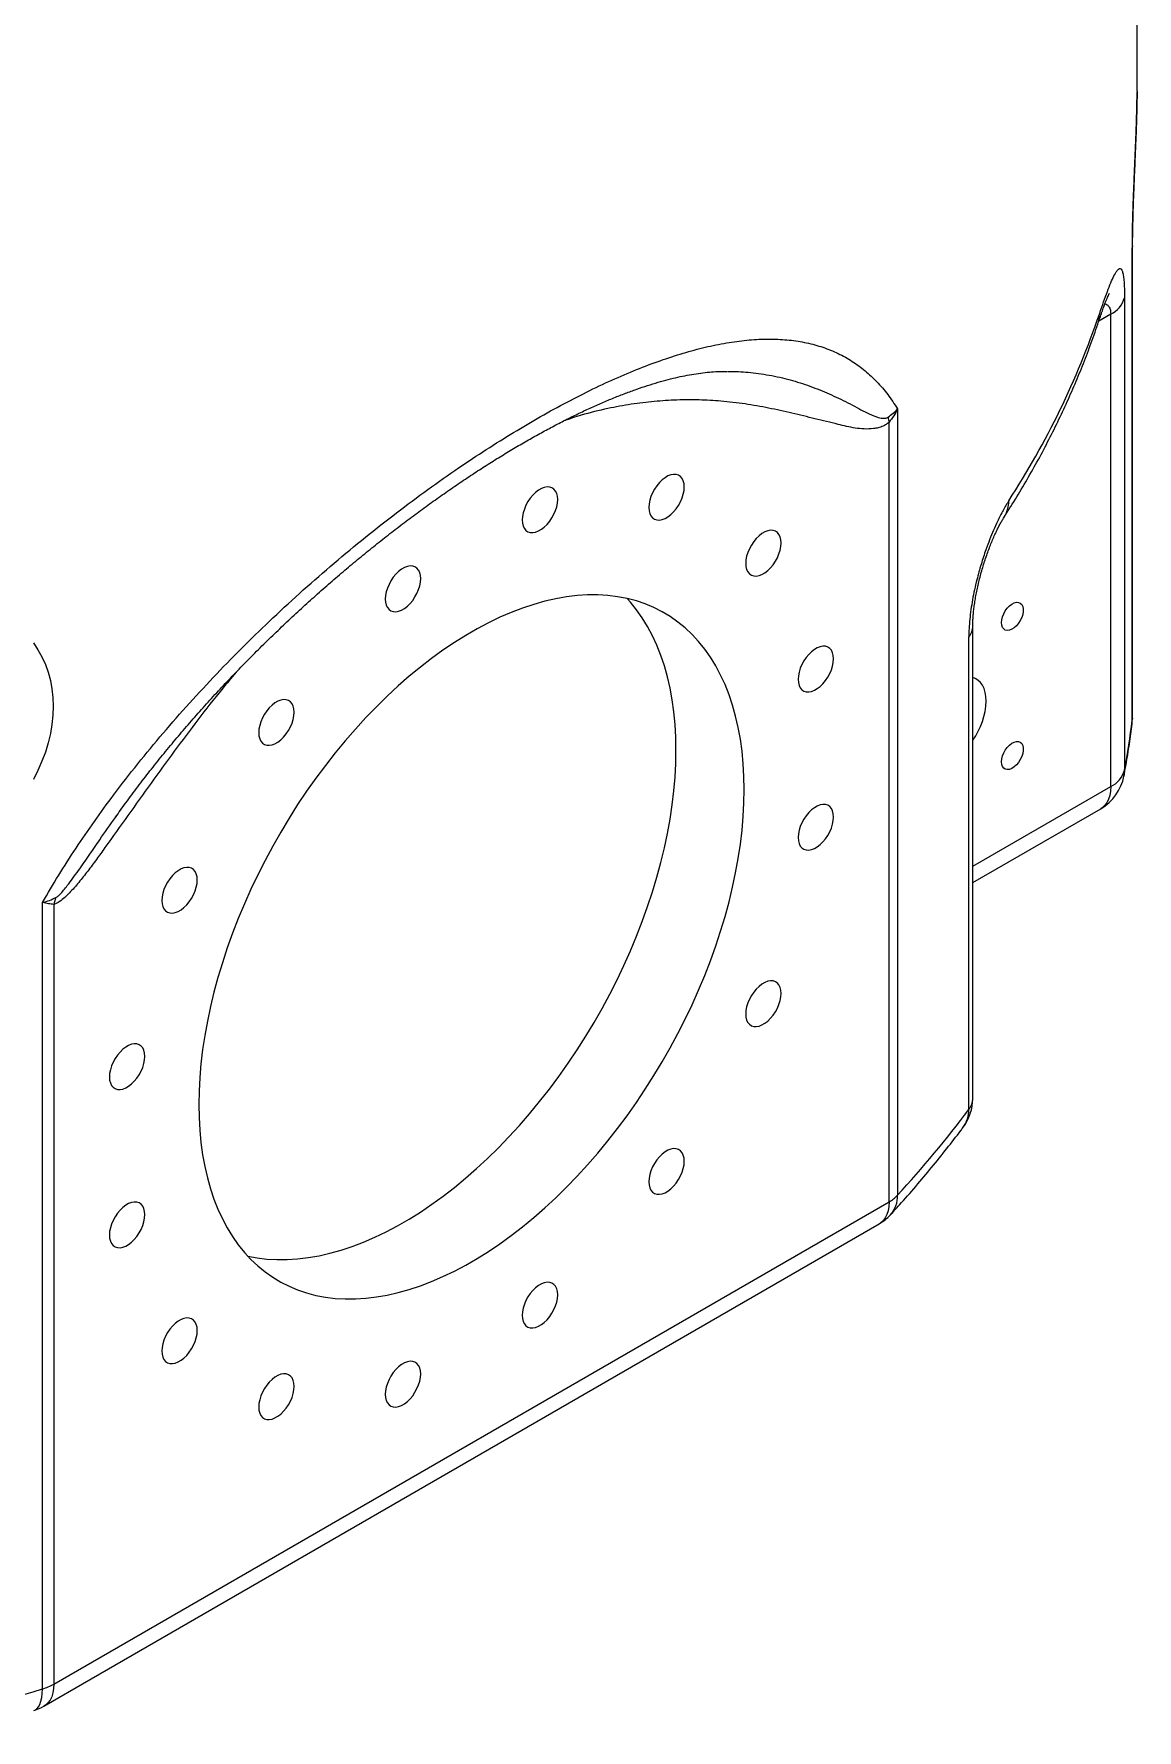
# Model space of a CAD drawing. Header units: millimetres. Extents: x 0 to 594, y 0 to 420.
# Drawn here: x 532.16 to 551.23, y 254.68 to 284 of the extents above; entities that cross this region are included whole.
import ezdxf

# ---------------------------------------------------------------- set-up
doc = ezdxf.new("R2010")
doc.units = ezdxf.units.MM

msp = doc.modelspace()

# ---------------------------------------------------------------- linework, layer by layer
at = {"color": 7, "linetype": 'Continuous', "lineweight": 25}
for p, q in [((551.2301, 283.071), (551.2301, 287.6262)), ((551.2299, 283.011), (551.2301, 283.071)), ((551.1467, 272.1394), (551.1467, 280.3048)), ((551.1486, 272.1723), (551.1486, 280.3377)), ((551.0126, 279.4428), (551.0126, 271.2774)), ((550.7736, 270.9903), (550.7736, 279.1557)), ((544.1312, 278.1663), (544.1402, 278.1664)), ((547.0896, 277.5206), (547.0896, 263.9277)), ((546.9424, 263.8127), (546.9424, 277.2894)), ((548.3214, 265.4105), (548.3214, 273.5759)), ((548.3895, 265.601), (548.3895, 273.7664)), ((533.57, 270.4591), (533.5865, 270.4825)), ((548.3895, 269.3321), (550.601, 270.6087)), ((532.3057, 255.3932), (532.3057, 268.9861)), ((532.5048, 268.9547), (532.5048, 255.4781)), ((532.5048, 255.4781), (546.9424, 263.8127)), ((532.3322, 255.0966), (546.7698, 263.4312))]:
    msp.add_line(p, q, dxfattribs=at)
at = {"color": 8, "linetype": 'Continuous', "lineweight": 25}
for p, q in [((551.1486, 280.3393), (551.1467, 280.3048)), ((550.7736, 279.1557), (550.5682, 279.0371)), ((551.1428, 272.074), (551.1467, 272.1394)), ((551.1486, 272.1723), (551.1467, 272.1394)), ((548.3895, 269.614), (550.7736, 270.9903))]:
    msp.add_line(p, q, dxfattribs=at)
at = {"color": 7, "linetype": 'Continuous', "lineweight": 25, "flags": 128}
for points in [[(543.402, 276.17), (543.3978, 276.2259), (543.3854, 276.2753), (543.3651, 276.3171), (543.3374, 276.3501), (543.3031, 276.3733), (543.2632, 276.3861), (543.2187, 276.3882), (543.1708, 276.3796), (543.1209, 276.3604), (543.0703, 276.3312), (543.0204, 276.2927), (542.9725, 276.2461), (542.928, 276.1926), (542.8881, 276.1337), (542.8538, 276.0709), (542.8261, 276.006), (542.8058, 275.9407), (542.7933, 275.8769), (542.7892, 275.8163), (542.7933, 275.7604), (542.8058, 275.711), (542.8261, 275.6692), (542.8538, 275.6362), (542.8881, 275.613), (542.928, 275.6002), (542.9725, 275.5981), (543.0204, 275.6067), (543.0703, 275.6259), (543.1209, 275.6551), (543.1708, 275.6936), (543.2187, 275.7402), (543.2632, 275.7937), (543.3031, 275.8526), (543.3374, 275.9154), (543.3651, 275.9803), (543.3854, 276.0456), (543.3978, 276.1094), (543.402, 276.17)], [(541.2141, 275.9535), (541.2099, 276.0093), (541.1975, 276.0588), (541.1772, 276.1006), (541.1495, 276.1335), (541.1152, 276.1568), (541.0753, 276.1696), (541.0308, 276.1717), (540.9829, 276.1631), (540.933, 276.1439), (540.8824, 276.1146), (540.8325, 276.0762), (540.7846, 276.0296), (540.7401, 275.9761), (540.7002, 275.9171), (540.6659, 275.8544), (540.6382, 275.7895), (540.6179, 275.7242), (540.6055, 275.6604), (540.6013, 275.5997), (540.6055, 275.5439), (540.6179, 275.4944), (540.6382, 275.4526), (540.6659, 275.4197), (540.7002, 275.3965), (540.7401, 275.3837), (540.7846, 275.3815), (540.8325, 275.3902), (540.8824, 275.4094), (540.933, 275.4386), (540.9829, 275.477), (541.0308, 275.5236), (541.0753, 275.5772), (541.1152, 275.6361), (541.1495, 275.6989), (541.1772, 275.7638), (541.1975, 275.829), (541.2099, 275.8929), (541.2141, 275.9535)], [(545.0765, 275.203), (545.0723, 275.2589), (545.0599, 275.3084), (545.0396, 275.3501), (545.0119, 275.3831), (544.9776, 275.4063), (544.9377, 275.4191), (544.8932, 275.4212), (544.8453, 275.4126), (544.7954, 275.3934), (544.7448, 275.3642), (544.6949, 275.3257), (544.647, 275.2791), (544.6025, 275.2256), (544.5626, 275.1667), (544.5283, 275.1039), (544.5006, 275.039), (544.4803, 274.9737), (544.4679, 274.9099), (544.4637, 274.8493), (544.4679, 274.7934), (544.4803, 274.744), (544.5006, 274.7022), (544.5283, 274.6692), (544.5626, 274.646), (544.6025, 274.6332), (544.647, 274.6311), (544.6949, 274.6397), (544.7448, 274.6589), (544.7954, 274.6881), (544.8453, 274.7266), (544.8932, 274.7732), (544.9377, 274.8267), (544.9776, 274.8856), (545.0119, 274.9484), (545.0396, 275.0133), (545.0599, 275.0786), (545.0723, 275.1424), (545.0765, 275.203)], [(538.846, 274.5864), (538.8418, 274.6422), (538.8294, 274.6917), (538.8091, 274.7335), (538.7814, 274.7664), (538.7471, 274.7897), (538.7072, 274.8025), (538.6627, 274.8046), (538.6148, 274.796), (538.5649, 274.7768), (538.5143, 274.7475), (538.4644, 274.7091), (538.4165, 274.6625), (538.372, 274.609), (538.332, 274.55), (538.2978, 274.4873), (538.2701, 274.4224), (538.2498, 274.3571), (538.2373, 274.2933), (538.2332, 274.2326), (538.2373, 274.1768), (538.2498, 274.1273), (538.2701, 274.0856), (538.2978, 274.0526), (538.332, 274.0294), (538.372, 274.0166), (538.4165, 274.0144), (538.4644, 274.0231), (538.5143, 274.0423), (538.5649, 274.0715), (538.6148, 274.1099), (538.6627, 274.1565), (538.7072, 274.2101), (538.7471, 274.269), (538.7814, 274.3318), (538.8091, 274.3967), (538.8294, 274.4619), (538.8418, 274.5258), (538.846, 274.5864)], [(544.4377, 270.9405), (544.4336, 271.166), (544.4212, 271.3864), (544.4005, 271.6013), (544.3717, 271.8102), (544.3347, 272.0128), (544.2896, 272.2087), (544.2365, 272.3977), (544.1755, 272.5793), (544.1067, 272.7533), (544.0301, 272.9193), (543.9461, 273.0771), (543.8546, 273.2263), (543.7559, 273.3668), (543.6501, 273.4982), (543.5374, 273.6204), (543.418, 273.7331), (543.2922, 273.8361), (543.16, 273.9293), (543.0219, 274.0124), (542.878, 274.0854), (542.7285, 274.1481), (542.5737, 274.2004), (542.414, 274.2422), (542.2496, 274.2735), (542.0807, 274.2941), (541.9076, 274.304), (541.7308, 274.3033), (541.5504, 274.2919), (541.3668, 274.2699), (541.1804, 274.2372), (540.9913, 274.194), (540.8001, 274.1403), (540.607, 274.0762), (540.4123, 274.0019), (540.2164, 273.9173), (540.0196, 273.8228), (539.8224, 273.7185), (539.6249, 273.6045), (539.4276, 273.4811), (539.2309, 273.3484), (539.035, 273.2068), (538.8403, 273.0564), (538.6472, 272.8975), (538.4559, 272.7304), (538.2669, 272.5553), (538.0805, 272.3727), (537.8969, 272.1828), (537.7165, 271.9859), (537.5396, 271.7824), (537.3666, 271.5727), (537.1977, 271.3571), (537.0333, 271.136), (536.8735, 270.9098), (536.7188, 270.6788), (536.5693, 270.4435), (536.4254, 270.2044), (536.2873, 269.9617), (536.1551, 269.716), (536.0293, 269.4677), (535.9099, 269.2171), (535.7972, 268.9649), (535.6914, 268.7113), (535.5927, 268.4568), (535.5012, 268.202), (535.4171, 267.9471), (535.3406, 267.6928), (535.2718, 267.4393), (535.2108, 267.1873), (535.1577, 266.937), (535.1126, 266.689), (535.0756, 266.4437), (535.0468, 266.2015), (535.0261, 265.9628), (535.0137, 265.7281), (535.0096, 265.4977), (535.0137, 265.2722), (535.0261, 265.0518), (535.0468, 264.8369), (535.0756, 264.628), (535.1126, 264.4254), (535.1577, 264.2295), (535.2108, 264.0405), (535.2718, 263.8589), (535.3406, 263.6849), (535.4171, 263.5189), (535.5012, 263.3611), (535.5927, 263.2119), (535.6914, 263.0714), (535.7972, 262.94), (535.9099, 262.8178), (536.0293, 262.7051), (536.1551, 262.6021), (536.2873, 262.5089), (536.4254, 262.4258), (536.5693, 262.3528), (536.7188, 262.2901), (536.8735, 262.2378), (537.0333, 262.196), (537.1977, 262.1647), (537.3666, 262.1441), (537.5396, 262.1342), (537.7165, 262.1349), (537.8969, 262.1463), (538.0805, 262.1683), (538.2669, 262.201), (538.4559, 262.2442), (538.6472, 262.2979), (538.8403, 262.362), (539.035, 262.4363), (539.2309, 262.5209), (539.4276, 262.6154), (539.6249, 262.7197), (539.8224, 262.8337), (540.0196, 262.9571), (540.2164, 263.0898), (540.4123, 263.2314), (540.607, 263.3818), (540.8001, 263.5407), (540.9913, 263.7079), (541.1804, 263.8829), (541.3668, 264.0655), (541.5504, 264.2554), (541.7308, 264.4523), (541.9076, 264.6558), (542.0807, 264.8655), (542.2496, 265.0811), (542.414, 265.3022), (542.5737, 265.5284), (542.7285, 265.7594), (542.878, 265.9947), (543.0219, 266.2338), (543.16, 266.4765), (543.2922, 266.7222), (543.418, 266.9705), (543.5374, 267.2211), (543.6501, 267.4733), (543.7559, 267.7269), (543.8546, 267.9814), (543.9461, 268.2362), (544.0301, 268.4911), (544.1067, 268.7454), (544.1755, 268.9989), (544.2365, 269.2509), (544.2896, 269.5012), (544.3347, 269.7492), (544.3717, 269.9945), (544.4005, 270.2367), (544.4212, 270.4754), (544.4336, 270.7101), (544.4377, 270.9405)], [(543.2592, 271.6208), (543.255, 271.8464), (543.2426, 272.0668), (543.222, 272.2816), (543.1932, 272.4905), (543.1562, 272.6931), (543.1111, 272.8891), (543.058, 273.078), (542.997, 273.2596), (542.9281, 273.4336), (542.8516, 273.5996), (542.7676, 273.7574), (542.6761, 273.9067), (542.5774, 274.0471), (542.4716, 274.1786), (542.415, 274.242)], [(548.8858, 273.8251), (548.8902, 273.8745), (548.9032, 273.9266), (548.9243, 273.9791), (548.9523, 274.0295), (548.9861, 274.0754), (549.0239, 274.1147), (549.0642, 274.1455), (549.1049, 274.1665), (549.1442, 274.1766), (549.1802, 274.1753), (549.2113, 274.1628), (549.236, 274.1395), (549.2531, 274.1067), (549.2618, 274.0658), (549.2618, 274.0187), (549.2531, 273.9676), (549.236, 273.915), (549.2113, 273.8633), (549.1802, 273.8149), (549.1442, 273.772), (549.1049, 273.7367), (549.0642, 273.7107), (549.0239, 273.6951), (548.9861, 273.6906), (548.9523, 273.6976), (548.9243, 273.7156), (548.9032, 273.7438), (548.8902, 273.7809), (548.8858, 273.8251)], [(532.1511, 273.4744), (532.2297, 273.3568), (532.2984, 273.2327), (532.3571, 273.1025), (532.4053, 272.9667), (532.4431, 272.826), (532.4702, 272.6807), (532.4864, 272.5316), (532.4919, 272.3791), (532.4864, 272.2239), (532.4702, 272.0667), (532.4431, 271.9079), (532.4053, 271.7484), (532.3571, 271.5886), (532.2984, 271.4292), (532.2297, 271.2708), (532.1511, 271.1142)], [(545.9828, 273.1997), (545.9786, 273.2556), (545.9662, 273.305), (545.9458, 273.3468), (545.9182, 273.3798), (545.8839, 273.403), (545.8439, 273.4158), (545.7994, 273.4179), (545.7516, 273.4093), (545.7017, 273.3901), (545.6511, 273.3609), (545.6011, 273.3224), (545.5533, 273.2758), (545.5088, 273.2223), (545.4688, 273.1634), (545.4346, 273.1006), (545.4069, 273.0357), (545.3865, 272.9704), (545.3741, 272.9066), (545.3699, 272.846), (545.3741, 272.7901), (545.3865, 272.7407), (545.4069, 272.6989), (545.4346, 272.6659), (545.4688, 272.6427), (545.5088, 272.6299), (545.5533, 272.6278), (545.6011, 272.6364), (545.6511, 272.6556), (545.7017, 272.6848), (545.7516, 272.7233), (545.7994, 272.7699), (545.8439, 272.8234), (545.8839, 272.8823), (545.9182, 272.9451), (545.9458, 273.01), (545.9662, 273.0753), (545.9786, 273.1391), (545.9828, 273.1997)], [(548.622, 272.4699), (548.6178, 272.548), (548.6055, 272.6203), (548.5851, 272.6856), (548.5569, 272.7431), (548.5214, 272.7921), (548.4791, 272.8317), (548.4305, 272.8614), (548.3895, 272.8773)], [(536.6581, 272.2769), (536.6539, 272.3327), (536.6415, 272.3822), (536.6212, 272.424), (536.5935, 272.4569), (536.5592, 272.4801), (536.5193, 272.493), (536.4748, 272.4951), (536.4269, 272.4864), (536.377, 272.4672), (536.3264, 272.438), (536.2765, 272.3996), (536.2286, 272.353), (536.1841, 272.2995), (536.1442, 272.2405), (536.1099, 272.1777), (536.0822, 272.1128), (536.0619, 272.0476), (536.0495, 271.9838), (536.0453, 271.9231), (536.0495, 271.8673), (536.0619, 271.8178), (536.0822, 271.776), (536.1099, 271.7431), (536.1442, 271.7199), (536.1841, 271.707), (536.2286, 271.7049), (536.2765, 271.7136), (536.3264, 271.7328), (536.377, 271.762), (536.4269, 271.8004), (536.4748, 271.847), (536.5193, 271.9005), (536.5592, 271.9595), (536.5935, 272.0223), (536.6212, 272.0872), (536.6415, 272.1524), (536.6539, 272.2162), (536.6581, 272.2769)], [(535.8538, 262.8765), (535.8548, 262.8763), (536.0192, 262.8451), (536.1881, 262.8245), (536.3611, 262.8145), (536.538, 262.8152), (536.7184, 262.8266), (536.9019, 262.8487), (537.0884, 262.8813), (537.2774, 262.9245), (537.4687, 262.9782), (537.6618, 263.0423), (537.8565, 263.1167), (538.0524, 263.2012), (538.2491, 263.2957), (538.4464, 263.4), (538.6439, 263.514), (538.8411, 263.6375), (539.0379, 263.7701), (539.2338, 263.9118), (539.4285, 264.0622), (539.6216, 264.2211), (539.8128, 264.3882), (540.0019, 264.5632), (540.1883, 264.7458), (540.3719, 264.9358), (540.5523, 265.1326), (540.7291, 265.3361), (540.9022, 265.5458), (541.071, 265.7614), (541.2355, 265.9825), (541.3952, 266.2088), (541.55, 266.4397), (541.6994, 266.675), (541.8434, 266.9142), (541.9815, 267.1568), (542.1136, 267.4025), (542.2395, 267.6509), (542.3589, 267.9014), (542.4716, 268.1537), (542.5774, 268.4073), (542.6761, 268.6617), (542.7676, 268.9166), (542.8516, 269.1714), (542.9281, 269.4258), (542.997, 269.6792), (543.058, 269.9313), (543.1111, 270.1815), (543.1562, 270.4295), (543.1932, 270.6749), (543.222, 270.9171), (543.2426, 271.1557), (543.255, 271.3905), (543.2592, 271.6208)], [(548.8858, 271.4194), (548.8902, 271.4687), (548.9032, 271.5209), (548.9243, 271.5734), (548.9523, 271.6237), (548.9861, 271.6696), (549.0239, 271.7089), (549.0642, 271.7398), (549.1049, 271.7607), (549.1442, 271.7708), (549.1802, 271.7696), (549.2113, 271.757), (549.236, 271.7338), (549.2531, 271.7009), (549.2618, 271.66), (549.2618, 271.6129), (549.2531, 271.5619), (549.236, 271.5093), (549.2113, 271.4575), (549.1802, 271.4091), (549.1442, 271.3663), (549.1049, 271.331), (549.0642, 271.3049), (549.0239, 271.2893), (548.9861, 271.2849), (548.9523, 271.2918), (548.9243, 271.3098), (548.9032, 271.338), (548.8902, 271.3751), (548.8858, 271.4194)], [(545.9828, 270.4651), (545.9786, 270.5209), (545.9662, 270.5704), (545.9458, 270.6122), (545.9182, 270.6451), (545.8839, 270.6683), (545.8439, 270.6812), (545.7994, 270.6833), (545.7516, 270.6746), (545.7017, 270.6554), (545.6511, 270.6262), (545.6011, 270.5878), (545.5533, 270.5412), (545.5088, 270.4877), (545.4688, 270.4287), (545.4346, 270.366), (545.4069, 270.301), (545.3865, 270.2358), (545.3741, 270.172), (545.3699, 270.1113), (545.3741, 270.0555), (545.3865, 270.006), (545.4069, 269.9642), (545.4346, 269.9313), (545.4688, 269.9081), (545.5088, 269.8952), (545.5533, 269.8931), (545.6011, 269.9018), (545.6511, 269.921), (545.7017, 269.9502), (545.7516, 269.9886), (545.7994, 270.0352), (545.8439, 270.0887), (545.8839, 270.1477), (545.9182, 270.2105), (545.9458, 270.2754), (545.9662, 270.3406), (545.9786, 270.4044), (545.9828, 270.4651)], [(534.9836, 269.3765), (534.9794, 269.4323), (534.967, 269.4818), (534.9467, 269.5236), (534.919, 269.5566), (534.8847, 269.5798), (534.8448, 269.5926), (534.8003, 269.5947), (534.7524, 269.5861), (534.7025, 269.5669), (534.6519, 269.5376), (534.602, 269.4992), (534.5541, 269.4526), (534.5096, 269.3991), (534.4696, 269.3402), (534.4354, 269.2774), (534.4077, 269.2125), (534.3874, 269.1472), (534.3749, 269.0834), (534.3708, 269.0227), (534.3749, 268.9669), (534.3874, 268.9174), (534.4077, 268.8757), (534.4354, 268.8427), (534.4696, 268.8195), (534.5096, 268.8067), (534.5541, 268.8045), (534.602, 268.8132), (534.6519, 268.8324), (534.7025, 268.8616), (534.7524, 268.9), (534.8003, 268.9467), (534.8448, 269.0002), (534.8847, 269.0591), (534.919, 269.1219), (534.9467, 269.1868), (534.967, 269.252), (534.9794, 269.3159), (534.9836, 269.3765)], [(545.0765, 267.4155), (545.0723, 267.4713), (545.0599, 267.5208), (545.0396, 267.5625), (545.0119, 267.5955), (544.9776, 267.6187), (544.9377, 267.6315), (544.8932, 267.6337), (544.8453, 267.625), (544.7954, 267.6058), (544.7448, 267.5766), (544.6949, 267.5382), (544.647, 267.4915), (544.6025, 267.438), (544.5626, 267.3791), (544.5283, 267.3163), (544.5006, 267.2514), (544.4803, 267.1862), (544.4679, 267.1223), (544.4637, 267.0617), (544.4679, 267.0059), (544.4803, 266.9564), (544.5006, 266.9146), (544.5283, 266.8817), (544.5626, 266.8584), (544.6025, 266.8456), (544.647, 266.8435), (544.6949, 266.8521), (544.7448, 266.8713), (544.7954, 266.9006), (544.8453, 266.939), (544.8932, 266.9856), (544.9377, 267.0391), (544.9776, 267.0981), (545.0119, 267.1608), (545.0396, 267.2257), (545.0599, 267.291), (545.0723, 267.3548), (545.0765, 267.4155)], [(534.0773, 266.3269), (534.0732, 266.3827), (534.0607, 266.4322), (534.0404, 266.474), (534.0127, 266.5069), (533.9785, 266.5301), (533.9385, 266.543), (533.894, 266.5451), (533.8461, 266.5364), (533.7962, 266.5172), (533.7456, 266.488), (533.6957, 266.4496), (533.6478, 266.403), (533.6033, 266.3495), (533.5634, 266.2905), (533.5291, 266.2277), (533.5014, 266.1628), (533.4811, 266.0976), (533.4687, 266.0338), (533.4645, 265.9731), (533.4687, 265.9173), (533.4811, 265.8678), (533.5014, 265.826), (533.5291, 265.7931), (533.5634, 265.7699), (533.6033, 265.757), (533.6478, 265.7549), (533.6957, 265.7636), (533.7456, 265.7828), (533.7962, 265.812), (533.8461, 265.8504), (533.894, 265.897), (533.9385, 265.9505), (533.9785, 266.0095), (534.0127, 266.0723), (534.0404, 266.1372), (534.0607, 266.2024), (534.0732, 266.2662), (534.0773, 266.3269)], [(543.402, 264.5151), (543.3978, 264.5709), (543.3854, 264.6204), (543.3651, 264.6622), (543.3374, 264.6951), (543.3031, 264.7183), (543.2632, 264.7312), (543.2187, 264.7333), (543.1708, 264.7246), (543.1209, 264.7054), (543.0703, 264.6762), (543.0204, 264.6378), (542.9725, 264.5912), (542.928, 264.5377), (542.8881, 264.4787), (542.8538, 264.4159), (542.8261, 264.351), (542.8058, 264.2858), (542.7933, 264.222), (542.7892, 264.1613), (542.7933, 264.1055), (542.8058, 264.056), (542.8261, 264.0142), (542.8538, 263.9813), (542.8881, 263.9581), (542.928, 263.9452), (542.9725, 263.9431), (543.0204, 263.9518), (543.0703, 263.971), (543.1209, 264.0002), (543.1708, 264.0386), (543.2187, 264.0852), (543.2632, 264.1387), (543.3031, 264.1977), (543.3374, 264.2605), (543.3651, 264.3254), (543.3854, 264.3906), (543.3978, 264.4544), (543.402, 264.5151)], [(534.0773, 263.5922), (534.0732, 263.6481), (534.0607, 263.6975), (534.0404, 263.7393), (534.0127, 263.7723), (533.9785, 263.7955), (533.9385, 263.8083), (533.894, 263.8104), (533.8461, 263.8018), (533.7962, 263.7826), (533.7456, 263.7534), (533.6957, 263.7149), (533.6478, 263.6683), (533.6033, 263.6148), (533.5634, 263.5559), (533.5291, 263.4931), (533.5014, 263.4282), (533.4811, 263.3629), (533.4687, 263.2991), (533.4645, 263.2385), (533.4687, 263.1826), (533.4811, 263.1332), (533.5014, 263.0914), (533.5291, 263.0584), (533.5634, 263.0352), (533.6033, 263.0224), (533.6478, 263.0203), (533.6957, 263.0289), (533.7456, 263.0481), (533.7962, 263.0773), (533.8461, 263.1158), (533.894, 263.1624), (533.9385, 263.2159), (533.9785, 263.2748), (534.0127, 263.3376), (534.0404, 263.4025), (534.0607, 263.4678), (534.0732, 263.5316), (534.0773, 263.5922)], [(541.2141, 262.2056), (541.2099, 262.2614), (541.1975, 262.3109), (541.1772, 262.3527), (541.1495, 262.3856), (541.1152, 262.4088), (541.0753, 262.4216), (541.0308, 262.4238), (540.9829, 262.4151), (540.933, 262.3959), (540.8824, 262.3667), (540.8325, 262.3283), (540.7846, 262.2817), (540.7401, 262.2281), (540.7002, 262.1692), (540.6659, 262.1064), (540.6382, 262.0415), (540.6179, 261.9763), (540.6055, 261.9124), (540.6013, 261.8518), (540.6055, 261.796), (540.6179, 261.7465), (540.6382, 261.7047), (540.6659, 261.6718), (540.7002, 261.6485), (540.7401, 261.6357), (540.7846, 261.6336), (540.8325, 261.6422), (540.8824, 261.6614), (540.933, 261.6907), (540.9829, 261.7291), (541.0308, 261.7757), (541.0753, 261.8292), (541.1152, 261.8882), (541.1495, 261.9509), (541.1772, 262.0158), (541.1975, 262.0811), (541.2099, 262.1449), (541.2141, 262.2056)], [(534.9836, 261.5889), (534.9794, 261.6448), (534.967, 261.6942), (534.9467, 261.736), (534.919, 261.769), (534.8847, 261.7922), (534.8448, 261.805), (534.8003, 261.8071), (534.7524, 261.7985), (534.7025, 261.7793), (534.6519, 261.7501), (534.602, 261.7116), (534.5541, 261.665), (534.5096, 261.6115), (534.4696, 261.5526), (534.4354, 261.4898), (534.4077, 261.4249), (534.3874, 261.3596), (534.3749, 261.2958), (534.3708, 261.2352), (534.3749, 261.1793), (534.3874, 261.1299), (534.4077, 261.0881), (534.4354, 261.0551), (534.4696, 261.0319), (534.5096, 261.0191), (534.5541, 261.017), (534.602, 261.0256), (534.6519, 261.0448), (534.7025, 261.074), (534.7524, 261.1125), (534.8003, 261.1591), (534.8448, 261.2126), (534.8847, 261.2715), (534.919, 261.3343), (534.9467, 261.3992), (534.967, 261.4645), (534.9794, 261.5283), (534.9836, 261.5889)], [(538.846, 260.8385), (538.8418, 260.8943), (538.8294, 260.9438), (538.8091, 260.9856), (538.7814, 261.0185), (538.7471, 261.0417), (538.7072, 261.0545), (538.6627, 261.0567), (538.6148, 261.048), (538.5649, 261.0288), (538.5143, 260.9996), (538.4644, 260.9612), (538.4165, 260.9146), (538.372, 260.861), (538.332, 260.8021), (538.2978, 260.7393), (538.2701, 260.6744), (538.2498, 260.6092), (538.2373, 260.5453), (538.2332, 260.4847), (538.2373, 260.4289), (538.2498, 260.3794), (538.2701, 260.3376), (538.2978, 260.3047), (538.332, 260.2815), (538.372, 260.2686), (538.4165, 260.2665), (538.4644, 260.2751), (538.5143, 260.2943), (538.5649, 260.3236), (538.6148, 260.362), (538.6627, 260.4086), (538.7072, 260.4621), (538.7471, 260.5211), (538.7814, 260.5838), (538.8091, 260.6487), (538.8294, 260.714), (538.8418, 260.7778), (538.846, 260.8385)], [(536.6581, 260.6219), (536.6539, 260.6778), (536.6415, 260.7272), (536.6212, 260.769), (536.5935, 260.802), (536.5592, 260.8252), (536.5193, 260.838), (536.4748, 260.8401), (536.4269, 260.8315), (536.377, 260.8123), (536.3264, 260.7831), (536.2765, 260.7446), (536.2286, 260.698), (536.1841, 260.6445), (536.1442, 260.5856), (536.1099, 260.5228), (536.0822, 260.4579), (536.0619, 260.3926), (536.0495, 260.3288), (536.0453, 260.2682), (536.0495, 260.2123), (536.0619, 260.1629), (536.0822, 260.1211), (536.1099, 260.0881), (536.1442, 260.0649), (536.1841, 260.0521), (536.2286, 260.05), (536.2765, 260.0586), (536.3264, 260.0778), (536.377, 260.107), (536.4269, 260.1455), (536.4748, 260.1921), (536.5193, 260.2456), (536.5592, 260.3045), (536.5935, 260.3673), (536.6212, 260.4322), (536.6415, 260.4975), (536.6539, 260.5613), (536.6581, 260.6219)]]:
    msp.add_lwpolyline(points, dxfattribs=at)
at = {"color": 8, "linetype": 'Continuous', "lineweight": 25, "flags": 128}
for points in [[(551.0126, 271.2774), (551.0066, 271.1957), (551.0027, 271.173)], [(550.7736, 270.9903), (550.7694, 270.9107), (550.7565, 270.8373), (550.7354, 270.7711), (550.7062, 270.713), (550.6693, 270.664), (550.6255, 270.6246), (550.601, 270.6087)], [(546.9424, 263.8127), (546.9381, 263.7332), (546.9253, 263.6598), (546.9041, 263.5936), (546.8749, 263.5355), (546.8381, 263.4864), (546.7942, 263.4471), (546.7698, 263.4312)], [(532.1594, 255.0214), (532.1743, 255.0271), (532.2076, 255.0489), (532.2367, 255.0819), (532.261, 255.1256), (532.2804, 255.1795), (532.2944, 255.2427), (532.3029, 255.3143), (532.3057, 255.3932)], [(532.5048, 255.4781), (532.5005, 255.3986), (532.4877, 255.3251), (532.4666, 255.2589), (532.4374, 255.2008), (532.4005, 255.1518), (532.3567, 255.1124), (532.3322, 255.0966)]]:
    msp.add_lwpolyline(points, dxfattribs=at)
at = {"color": 7, "linetype": 'Continuous', "lineweight": 25}
for centre, radius, start, end in [((550.5756, 279.5636), 0.4534, 295.89802, 344.5475), ((536.8004, 283.8549), 14.5566, 327.02254, 341.18472), ((547.5, 277.4507), 0.5804, 187.25144, 196.13388), ((547.3721, 272.5221), 1.251, 324.42176, 357.61179), ((539.0844, 273.5738), 12.1473, 349.10268, 353.21844), ((550.3153, 272.1723), 0.8333, 353.22575, 0), ((550.5756, 271.3982), 0.4534, 295.89802, 344.5475), ((550.1844, 271.3305), 0.8333, 299.99731, 349.11062), ((533.3262, 268.7808), 0.8395, 159.6303, 168.04638), ((533.0295, 276.8611), 19.1039, 317.38998, 323.17412), ((547.5562, 265.601), 0.8333, 323.24037, 0), ((546.6397, 264.3518), 0.6182, 299.31804, 316.68716), ((546.3532, 264.1529), 0.8333, 299.99731, 317.45513), ((517.5617, 303.6542), 50.463, 283.96178, 286.98826), ((532.0305, 256.3144), 0.9614, 286.63516, 299.56278), ((531.9156, 255.8183), 0.8333, 287.00667, 299.99731)]:
    msp.add_arc(centre, radius, start, end, dxfattribs=at)
at = {"color": 8, "linetype": 'Continuous', "lineweight": 25}
for centre, radius, start, end in [((550.0362, 279.1589), 0.543, 341.47417, 0.13056), ((548.4932, 275.9256), 0.5186, 327.45297, 0.66086), ((548.0749, 273.7715), 0.3146, 321.57095, 359.15655), ((547.8134, 265.4018), 0.5081, 323.88052, 0.98134), ((548.0749, 265.6061), 0.3147, 321.57376, 359.07379), ((546.6002, 263.9135), 0.4895, 318.54948, 1.66162)]:
    msp.add_arc(centre, radius, start, end, dxfattribs=at)
at = {"color": 7, "linetype": 'Continuous', "lineweight": 25}
for points, knots in [([(551.2299, 283.011), (551.2296, 282.9724), (551.229, 282.8952), (551.2268, 282.7676), (551.2235, 282.6312), (551.2191, 282.4835), (551.2137, 282.3251), (551.2072, 282.1545), (551.1998, 281.9735), (551.1925, 281.7999), (551.1856, 281.6383), (551.1793, 281.4898), (551.173, 281.337), (551.166, 281.1572), (551.1586, 280.9502), (551.1521, 280.7231), (551.1476, 280.5019), (551.147, 280.3712), (551.1467, 280.3048)], [0, 0, 0, 0, 0.0618718, 0.1237412, 0.1865106, 0.2492763, 0.3142803, 0.3792775, 0.4459131, 0.5125342, 0.5609341, 0.6093276, 0.6589948, 0.7086515, 0.7806278, 0.8543572, 0.925968, 1, 1, 1, 1]), ([(551.1489, 280.3393), (551.1489, 280.3515), (551.1489, 280.3925), (551.1494, 280.4689), (551.1506, 280.5679), (551.1525, 280.6724), (551.155, 280.7807), (551.1582, 280.8925), (551.1618, 281.0083), (551.166, 281.1286), (551.1706, 281.2534), (551.1757, 281.3816), (551.1811, 281.5128), (551.1867, 281.6465), (551.1924, 281.7818), (551.1981, 281.9182), (551.2037, 282.0548), (551.209, 282.1911), (551.2141, 282.3266), (551.2187, 282.4614), (551.2227, 282.5947), (551.226, 282.7255), (551.2283, 282.8513), (551.2296, 282.9411), (551.2297, 282.9864), (551.2297, 282.9943)], [0, 0, 0, 0, 0.0150115, 0.0504862, 0.0864349, 0.1226882, 0.1591106, 0.1956548, 0.2330004, 0.2720948, 0.312486, 0.3543502, 0.397801, 0.4428943, 0.4895952, 0.537879, 0.5879404, 0.6394886, 0.6928, 0.7481372, 0.805704, 0.8650285, 0.9255739, 0.9870993, 1, 1, 1, 1]), ([(550.5792, 279.1601), (550.5924, 279.1992), (550.6288, 279.3068), (550.6852, 279.4668), (550.747, 279.6314), (550.8043, 279.7682), (550.8497, 279.8587), (550.8847, 279.9128), (550.9112, 279.9409), (550.9356, 279.9506), (550.9574, 279.9386), (550.9765, 279.9013), (550.9916, 279.8373), (551.0027, 279.7467), (551.009, 279.646), (551.0121, 279.5426), (551.0125, 279.476), (551.0126, 279.4428)], [0, 0, 0, 0, 0.0576855, 0.1586531, 0.2599633, 0.3611148, 0.4618654, 0.522112, 0.5824281, 0.6426143, 0.7032072, 0.7639614, 0.8243632, 0.8778122, 0.9312052, 0.9656047, 1, 1, 1, 1]), ([(550.5511, 278.9863), (550.5627, 279.0209), (550.5872, 279.0937), (550.6217, 279.1923), (550.6533, 279.2796), (550.6802, 279.3509), (550.7026, 279.4077), (550.7208, 279.4516), (550.7352, 279.4842), (550.7447, 279.5048), (550.7502, 279.5157), (550.7504, 279.5161), (550.7505, 279.5162)], [0, 0, 0, 0, 0.1270069, 0.2676981, 0.4019176, 0.5164479, 0.6244023, 0.7254154, 0.8122203, 0.8873747, 0.9547729, 1, 1, 1, 1]), ([(548.9316, 275.6486), (548.9701, 275.7091), (549.0807, 275.8828), (549.2557, 276.1715), (549.4533, 276.5153), (549.6405, 276.8611), (549.8175, 277.2088), (549.9843, 277.5581), (550.1407, 277.9091), (550.2866, 278.2616), (550.4248, 278.6204), (550.5084, 278.8627), (550.5511, 278.9864)], [0, 0, 0, 0, 0.0560155, 0.160804, 0.2655144, 0.3701215, 0.4746214, 0.5790115, 0.6832896, 0.7874543, 0.8915059, 1, 1, 1, 1]), ([(532.3057, 268.9861), (532.3986, 269.1439), (532.5844, 269.4598), (532.8858, 269.9273), (533.2022, 270.3895), (533.5569, 270.8765), (533.9526, 271.3865), (534.3914, 271.9169), (534.8473, 272.4362), (535.3174, 272.9424), (535.7991, 273.434), (536.299, 273.9181), (536.8163, 274.3933), (537.3498, 274.8583), (537.8884, 275.3039), (538.4289, 275.7281), (538.9679, 276.1288), (539.4857, 276.4926), (539.9811, 276.821), (540.4542, 277.1169), (540.9207, 277.3908), (541.3785, 277.6416), (541.8256, 277.8681), (542.2599, 278.0691), (542.6807, 278.244), (543.0881, 278.3928), (543.4818, 278.5155), (543.8607, 278.6114), (544.2235, 278.6798), (544.5711, 278.7205), (544.9031, 278.7322), (545.2197, 278.7145), (545.5192, 278.6672), (545.8011, 278.5902), (546.0649, 278.4833), (546.3078, 278.3475), (546.5305, 278.1837), (546.734, 277.9924), (546.9222, 277.7747), (547.0338, 277.6053), (547.0896, 277.5206)], [0, 0, 0, 0, 0.0226518, 0.0453283, 0.0680055, 0.0906581, 0.1179896, 0.1454049, 0.1728629, 0.2003204, 0.2277348, 0.2550656, 0.283832, 0.3127033, 0.3416257, 0.370545, 0.3994093, 0.428171, 0.4541444, 0.4801975, 0.5062912, 0.5323851, 0.5584384, 0.584412, 0.6103011, 0.6362649, 0.6622684, 0.688274, 0.7142424, 0.7401346, 0.7664148, 0.7927694, 0.8191622, 0.8455556, 0.8719114, 0.8981924, 0.9236276, 0.9490974, 0.9745662, 1, 1, 1, 1]), ([(533.5685, 270.4602), (533.6283, 270.5441), (533.7543, 270.7209), (533.9536, 270.988), (534.1647, 271.2616), (534.3807, 271.5322), (534.601, 271.799), (534.8257, 272.0628), (535.055, 272.3235), (535.2885, 272.5812), (535.5255, 272.8351), (535.7659, 273.0852), (536.0094, 273.3315), (536.2549, 273.573), (536.5021, 273.8097), (536.7509, 274.0414), (537.0013, 274.2685), (537.2522, 274.4902), (537.5028, 274.7058), (537.7525, 274.9149), (538.0017, 275.1181), (538.251, 275.316), (538.5009, 275.509), (538.7508, 275.6969), (539.0003, 275.8792), (539.2486, 276.0554), (539.495, 276.2253), (539.7391, 276.3885), (539.9801, 276.5446), (540.2176, 276.6935), (540.4508, 276.8347), (540.6795, 276.9683), (540.9042, 277.0946), (541.1257, 277.2142), (541.3446, 277.3274), (541.5607, 277.4341), (541.7734, 277.5341), (541.9822, 277.627), (542.1866, 277.7127), (542.3861, 277.791), (542.5802, 277.8619), (542.7683, 277.9251), (542.95, 277.9808), (543.1249, 278.0288), (543.2925, 278.0694), (543.4538, 278.1027), (543.6107, 278.1295), (543.7634, 278.1497), (543.9104, 278.1628), (544.0366, 278.1694), (544.1103, 278.1688), (544.1401, 278.1685)], [0, 0, 0, 0, 0.0192213, 0.0404968, 0.0618411, 0.0831665, 0.1043829, 0.1255491, 0.1468831, 0.1681701, 0.1894388, 0.2107181, 0.2320276, 0.2533194, 0.27442, 0.2955726, 0.3167146, 0.3377771, 0.3587044, 0.3794788, 0.4001097, 0.4207898, 0.4415361, 0.4623219, 0.4831197, 0.5038932, 0.5246139, 0.5452545, 0.5657886, 0.5861908, 0.606437, 0.6265044, 0.6463965, 0.6663616, 0.6864099, 0.7065231, 0.7266797, 0.7468565, 0.7670249, 0.7871561, 0.807225, 0.827207, 0.8470785, 0.8668176, 0.8864053, 0.905851, 0.9255592, 0.9457249, 0.9659625, 0.9862245, 1, 1, 1, 1]), ([(546.9242, 277.3774), (546.955, 277.3994), (547.017, 277.4437), (547.0667, 277.4942), (547.0894, 277.5204), (547.0896, 277.5206)], [0, 0, 0, 0, 0.4938876, 0.9960164, 1, 1, 1, 1]), ([(547.0896, 277.5206), (547.0894, 277.5203), (547.0701, 277.4799), (547.0266, 277.4), (546.9706, 277.3264), (546.9424, 277.2894)], [0, 0, 0, 0, 0.0039923, 0.4978561, 1, 1, 1, 1]), ([(549.0118, 275.9316), (548.9792, 275.8784), (548.9141, 275.7719), (548.8252, 275.596), (548.7472, 275.4236), (548.6804, 275.2606), (548.6076, 275.0653), (548.532, 274.8345), (548.4669, 274.6003), (548.4189, 274.3948), (548.3844, 274.2213), (548.3566, 274.0502), (548.3366, 273.8842), (548.3239, 273.7241), (548.3222, 273.6253), (548.3214, 273.5759)], [0, 0, 0, 0, 0.1007328, 0.2014517, 0.2728268, 0.3443772, 0.4157262, 0.5154007, 0.6150363, 0.6792572, 0.7436649, 0.8078634, 0.8718409, 0.9360319, 1, 1, 1, 1]), ([(548.3898, 273.7668), (548.3898, 273.768), (548.3894, 273.7899), (548.3909, 273.8398), (548.3947, 273.9168), (548.4019, 274.0021), (548.4124, 274.0934), (548.4263, 274.1897), (548.4435, 274.2901), (548.464, 274.3942), (548.488, 274.5017), (548.5151, 274.6114), (548.545, 274.7215), (548.5775, 274.8307), (548.612, 274.9377), (548.6481, 275.0416), (548.6855, 275.1417), (548.7237, 275.237), (548.7624, 275.327), (548.8009, 275.4104), (548.8384, 275.4862), (548.8741, 275.5528), (548.9053, 275.6071), (548.9227, 275.6346), (548.9304, 275.6466)], [0, 0, 0, 0, 0.0024372, 0.0427256, 0.0844195, 0.1272992, 0.1711419, 0.2156707, 0.2604, 0.3065996, 0.3541, 0.4026882, 0.4520853, 0.5019548, 0.5520858, 0.6027837, 0.6535662, 0.7048365, 0.756481, 0.8083, 0.8599002, 0.9108811, 0.9607901, 1, 1, 1, 1]), ([(551.0027, 271.173), (551.0149, 271.2382), (551.0496, 271.4232), (551.0983, 271.7234), (551.1282, 271.9589), (551.1428, 272.074)], [0, 0, 0, 0, 0.2173969, 0.6174096, 1, 1, 1, 1]), ([(532.3057, 268.9861), (532.3061, 268.9862), (532.3481, 268.9975), (532.4303, 269.0231), (532.5027, 269.0563), (532.5391, 269.0731)], [0, 0, 0, 0, 0.0039836, 0.4978743, 1, 1, 1, 1]), ([(532.5048, 268.9547), (532.4746, 268.9577), (532.4137, 268.9637), (532.343, 268.9777), (532.306, 268.986), (532.3057, 268.9861)], [0, 0, 0, 0, 0.4938392, 0.9960077, 1, 1, 1, 1]), ([(546.9671, 263.5894), (547.0186, 263.6459), (547.1672, 263.8088), (547.4055, 264.0806), (547.6791, 264.4056), (547.9382, 264.7276), (548.1176, 264.9605), (548.21, 265.0838), (548.2238, 265.1023)], [0, 0, 0, 0, 0.1143517, 0.3298196, 0.5452008, 0.7604536, 0.9640448, 1, 1, 1, 1])]:
    msp.add_open_spline(points, degree=3, knots=knots, dxfattribs=at)
at = {"color": 8, "linetype": 'Continuous', "lineweight": 25}
for points, knots in [([(550.6739, 279.3338), (550.6753, 279.3338), (550.6894, 279.3339), (550.7168, 279.3217), (550.7466, 279.2928), (550.7639, 279.2475), (550.7721, 279.206), (550.7731, 279.1727), (550.7736, 279.1557)], [0, 0, 0, 0, 0.02548, 0.266231, 0.5749364, 0.7312604, 0.8631786, 1, 1, 1, 1]), ([(544.1518, 278.1665), (544.1851, 278.1669), (544.3366, 278.1689), (544.6087, 278.1453), (544.9657, 278.0914), (545.3202, 278.0013), (545.6616, 277.8852), (545.9911, 277.7454), (546.2543, 277.6168), (546.4542, 277.5063), (546.5994, 277.4298), (546.7187, 277.3829), (546.8074, 277.3591), (546.8568, 277.3559), (546.8968, 277.3618), (546.9181, 277.3739), (546.9242, 277.3774)], [0, 0, 0, 0, 0.031401, 0.1428763, 0.2690441, 0.3953542, 0.5218049, 0.6482855, 0.7745965, 0.8322683, 0.8899316, 0.9475083, 0.9653773, 0.9831924, 0.9951445, 1, 1, 1, 1]), ([(546.9424, 277.2894), (546.9256, 277.2757), (546.8919, 277.2482), (546.8284, 277.2151), (546.7549, 277.1903), (546.6445, 277.173), (546.5106, 277.17), (546.3562, 277.187), (546.2072, 277.2175), (545.9764, 277.273), (545.6619, 277.3494), (545.264, 277.4472), (544.8623, 277.5363), (544.4539, 277.6098), (544.0528, 277.6571), (543.6593, 277.6776), (543.2759, 277.6764), (542.8847, 277.6523), (542.4866, 277.6044), (542.0656, 277.5267), (541.6761, 277.4326), (541.419, 277.3466), (541.3178, 277.3127)], [0, 0, 0, 0, 0.0080727, 0.0161738, 0.0297256, 0.0433211, 0.0714405, 0.0996464, 0.127952, 0.156208, 0.2329662, 0.309767, 0.3865385, 0.4632462, 0.5399267, 0.6071292, 0.6744276, 0.7417366, 0.8089938, 0.8761617, 0.9512934, 1, 1, 1, 1]), ([(535.6538, 272.9673), (535.5734, 272.8713), (535.3495, 272.604), (534.9937, 272.148), (534.585, 271.6035), (534.1833, 271.0504), (533.7853, 270.4932), (533.4709, 270.0537), (533.2401, 269.7317), (533.0911, 269.5293), (532.9367, 269.334), (532.8028, 269.1823), (532.6924, 269.0722), (532.6189, 269.0121), (532.5554, 268.972), (532.5217, 268.9605), (532.5048, 268.9547)], [0, 0, 0, 0, 0.073688, 0.2052431, 0.3368447, 0.4685559, 0.6003172, 0.7320056, 0.7804822, 0.8290441, 0.8774348, 0.9256772, 0.9490019, 0.9722518, 0.9861503, 1, 1, 1, 1]), ([(532.5391, 269.0731), (532.5539, 269.0828), (532.5773, 269.0981), (532.6223, 269.1423), (532.6739, 269.2), (532.7816, 269.3372), (532.9292, 269.5382), (533.1131, 269.8046), (533.3236, 270.1135), (533.4782, 270.3303), (533.57, 270.4591)], [0, 0, 0, 0, 0.03430737, 0.05416807, 0.11165509, 0.16931575, 0.35510826, 0.54118001, 0.7272794, 1, 1, 1, 1])]:
    msp.add_open_spline(points, degree=3, knots=knots, dxfattribs=at)

doc.saveas('drawing.dxf')
